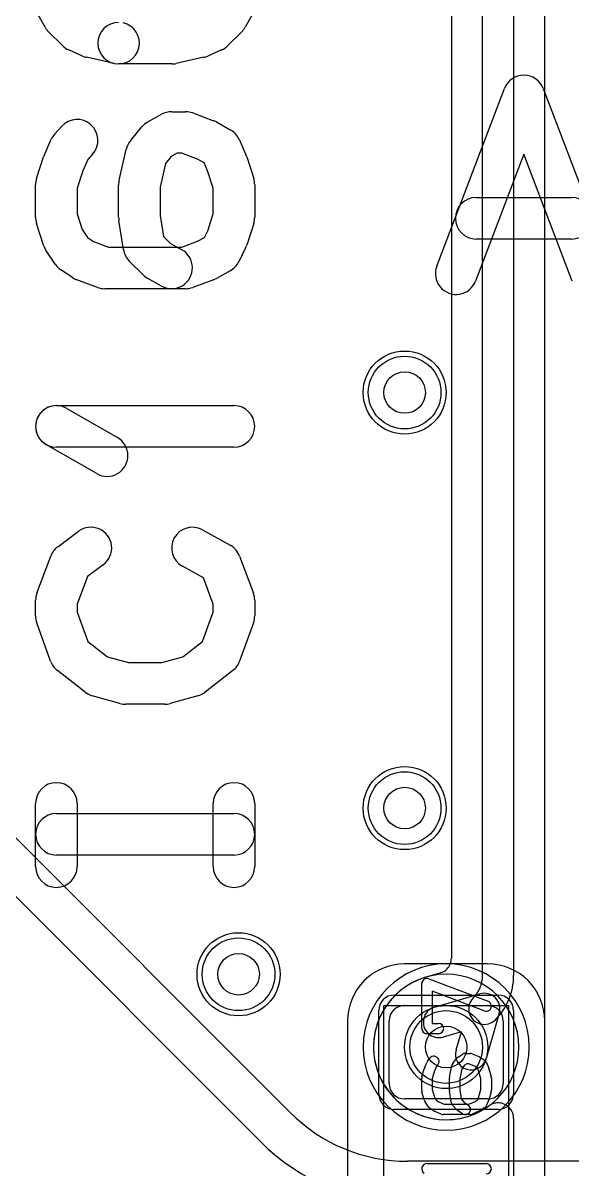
# Model space of a CAD drawing. Extents: x 0 to 20.5, y -0.5 to 20.
# Drawn here: x 12.06 to 14.71, y 7.26 to 12.78 of the extents above; entities that cross this region are included whole.
import ezdxf

# ---------------------------------------------------------------- set-up
doc = ezdxf.new("R2010")
doc.units = 0
for name, color, linetype in [('Hole', 1, 'CONTINUOUS'), ('L1', 3, 'CONTINUOUS'), ('L2', 3, 'CONTINUOUS'), ('L3', 3, 'CONTINUOUS'), ('L4', 3, 'CONTINUOUS'), ('MetalMask-A', 176, 'CONTINUOUS'), ('PartsArea-A', 111, 'CONTINUOUS'), ('PartsSilk-A', 221, 'CONTINUOUS'), ('PartsSilk-B', 221, 'CONTINUOUS'), ('Resist-A', 2, 'CONTINUOUS'), ('Resist-B', 2, 'CONTINUOUS'), ('Silk-A', 140, 'CONTINUOUS'), ('Silk-B', 140, 'CONTINUOUS')]:
    doc.layers.add(name, color=color, linetype=linetype)

msp = doc.modelspace()

# ---------------------------------------------------------------- linework, layer by layer
at = {"layer": 'Hole'}
for centre in [(13.9, 11), (13.9, 9), (13.1, 8.2), (14.1, 7.85)]:
    msp.add_circle(centre, 0.1, dxfattribs=at)
at = {"layer": 'L1'}
for p, q in [((14.3, 8.25004), (13.9, 8.25004)), ((13.9, 8.05), (14.3, 8.05)), ((13.62496, 7.975), (13.62496, 6.40004)), ((13.825, 7.675), (13.825, 7.975)), ((14.375, 7.975), (14.375, 7.675)), ((14.57504, 6.825), (14.57504, 7.975)), ((14.3, 7.6), (13.9, 7.6))]:
    msp.add_line(p, q, dxfattribs=at)
for centre in [(13.9, 11), (13.9, 9), (13.1, 8.2), (14.1, 7.85)]:
    msp.add_circle(centre, 0.2, dxfattribs=at)
for centre, radius, start, end in [((13.9, 7.975), 0.27504, 90, 180), ((14.3, 7.975), 0.27504, 0, 90), ((13.9, 7.975), 0.075, 90, 180), ((14.3, 7.975), 0.075, 0, 90), ((13.9, 7.675), 0.075, 180, -90), ((14.3, 7.675), 0.075, -90, 0)]:
    msp.add_arc(centre, radius, start, end, dxfattribs=at)
at = {"layer": 'L2'}
for p, q in [((14.275, 8.19356), (14.275, 13.65644)), ((14.425, 13.65644), (14.425, 8.19356)), ((14.575, 3.11421), (14.575, 13.65644)), ((14.12496, 13.57184), (14.12496, 8.27815)), ((14.06941, 8.20569), (14.00245, 8.18617)), ((14.07203, 8.20648), (14.07159, 8.20634)), ((14.044, 8.042), (14.26283, 8.10583)), ((14.35583, 8.01283), (14.292, 7.794)), ((14.17353, 7.92353), (14.086, 7.898)), ((14.148, 7.836), (14.17353, 7.92353)), ((14.42496, 7.50623), (14.42496, 5.15071))]:
    msp.add_line(p, q, dxfattribs=at)
for centre in [(13.9, 11), (13.9, 9), (13.1, 8.2), (14.1, 7.85)]:
    msp.add_circle(centre, 0.2, dxfattribs=at)
for centre, radius, start, end in [((14.04996, 8.27815), 0.075, -45, 0), ((14.04998, 8.27813), 0.07497, -72.89446, -45), ((14.09999, 7.85), 0.35004, 106.74988, -53.97768), ((14.06387, 7.96966), 0.22505, 106.11081, 106.72387), ((13.981, 8.25801), 0.07497, -74.19527, -73.37542), ((14.04921, 8.2779), 0.07498, -74.37159, -72.63321), ((14.12413, 8.19356), 0.15087, -45, 0), ((14.12413, 8.19356), 0.30087, -45.00135, 0), ((14.28384, 8.03384), 0.075, 134.9946, -45.00179), ((14.28383, 8.03383), 0.075, -16.2602, 106.2602), ((14.065, 7.97), 0.075, 106.2602, -73.73869), ((14.22, 7.815), 0.075, 163.73979, -16.26131), ((14.34994, 7.50626), 0.07497, 104.03439, 126.02456), ((14.34995, 7.50622), 0.07501, 14.03439, 104.03439), ((14.34999, 7.50623), 0.07497, 0, 14.03439)]:
    msp.add_arc(centre, radius, start, end, dxfattribs=at)
at = {"layer": 'L3'}
for centre in [(13.9, 11), (13.9, 9), (13.1, 8.2)]:
    msp.add_circle(centre, 0.2, dxfattribs=at)
for start, end in [(90, -90), (-90, 90)]:
    msp.add_arc((14.1, 7.85), 0.40004, start, end, dxfattribs=at)
at = {"layer": 'L4'}
for p, q in [((13.34856, 7.53434), (7.2879, 13.595)), ((7.14645, 13.45355), (13.20711, 7.39289)), ((15.8, 7.30004), (13.91421, 7.30004))]:
    msp.add_line(p, q, dxfattribs=at)
for centre in [(13.9, 11), (13.9, 9), (13.1, 8.2), (14.1, 7.85)]:
    msp.add_circle(centre, 0.2, dxfattribs=at)
for centre, radius, start, end in [((14.1, 7.85), 0.35004, 90, -90), ((14.1, 7.85), 0.35004, -90, 90), ((13.91421, 8.1), 0.79996, -134.99949, -90), ((13.91422, 8.1), 1, -135, -90.00057)]:
    msp.add_arc(centre, radius, start, end, dxfattribs=at)
at = {"layer": 'MetalMask-A'}
for p, q in [((13.9, 8.05), (14.3, 8.05)), ((13.825, 7.675), (13.825, 7.975)), ((14.375, 7.975), (14.375, 7.675)), ((14.3, 7.6), (13.9, 7.6))]:
    msp.add_line(p, q, dxfattribs=at)
for centre, start, end in [((13.9, 7.975), 90, 180), ((14.3, 7.975), 0, 90), ((13.9, 7.675), 180, -90), ((14.3, 7.675), -90, 0)]:
    msp.add_arc(centre, 0.075, start, end, dxfattribs=at)
at = {"layer": 'PartsArea-A'}
for p, q in [((13.8, 6.75), (13.8, 8.05)), ((13.8, 8.05), (14.4, 8.05)), ((14.4, 8.05), (14.4, 6.75))]:
    msp.add_line(p, q, dxfattribs=at)
at = {"layer": 'PartsSilk-A'}
for p, q in [((14.01629, 8.17893), (14.30147, 8.07059)), ((13.98241, 7.93889), (13.98241, 8.15556)), ((14.28371, 8.02385), (14.03241, 8.11932)), ((14.03241, 8.11932), (14.03241, 7.96389)), ((14.03241, 7.96389), (14.06296, 7.96389)), ((14.06296, 7.91389), (14.00741, 7.91389)), ((14.01011, 7.78229), (14.02122, 7.79618)), ((14.13176, 7.77044), (14.15028, 7.79544)), ((14.15713, 7.80176), (14.17935, 7.81564)), ((14.19259, 7.81944), (14.21481, 7.81944)), ((14.22442, 7.81752), (14.25776, 7.80364)), ((14.2614, 7.80176), (14.28362, 7.78787)), ((13.98337, 7.70687), (13.99448, 7.74576)), ((13.99531, 7.74817), (14.00642, 7.77595)), ((14.04221, 7.73079), (14.03241, 7.6965)), ((14.05147, 7.75395), (14.04221, 7.73079)), ((14.06026, 7.76494), (14.05147, 7.75395)), ((14.11623, 7.7049), (14.12734, 7.76046)), ((14.17527, 7.74517), (14.16574, 7.69752)), ((14.18764, 7.76187), (14.17527, 7.74517)), ((14.19976, 7.76944), (14.18764, 7.76187)), ((14.20981, 7.76944), (14.19976, 7.76944)), ((14.23664, 7.75827), (14.20981, 7.76944)), ((14.25019, 7.7498), (14.23664, 7.75827)), ((14.25779, 7.73079), (14.25019, 7.7498)), ((14.26759, 7.6965), (14.25779, 7.73079)), ((14.29358, 7.77595), (14.30469, 7.74817)), ((14.30552, 7.74576), (14.31663, 7.70687)), ((13.98241, 7.64167), (13.98241, 7.7)), ((14.03241, 7.6965), (14.03241, 7.64517)), ((14.11574, 7.64167), (14.11574, 7.7)), ((14.16574, 7.69752), (14.16574, 7.64342)), ((14.26759, 7.64517), (14.26759, 7.6965)), ((14.31759, 7.7), (14.31759, 7.64167)), ((13.99448, 7.59591), (13.98337, 7.6348)), ((14.03241, 7.64517), (14.04167, 7.61275)), ((14.12339, 7.58541), (14.11598, 7.63819)), ((14.16574, 7.64342), (14.17186, 7.59985)), ((14.25792, 7.61133), (14.26759, 7.64517)), ((14.31663, 7.6348), (14.30552, 7.59591)), ((14.01182, 7.56504), (13.99701, 7.59004)), ((14.03685, 7.54389), (14.01833, 7.55778)), ((14.04167, 7.61275), (14.05231, 7.5948)), ((14.05231, 7.5948), (14.06435, 7.58577)), ((14.06435, 7.58577), (14.09019, 7.575)), ((14.09019, 7.575), (14.20981, 7.575)), ((14.15168, 7.54728), (14.12946, 7.57228)), ((14.17186, 7.59985), (14.18667, 7.58318)), ((14.18667, 7.58318), (14.20584, 7.5712)), ((14.20981, 7.575), (14.23664, 7.58618)), ((14.23664, 7.58618), (14.25063, 7.59492)), ((14.25063, 7.59492), (14.25792, 7.61133)), ((14.30433, 7.59263), (14.29322, 7.56763)), ((14.07558, 7.52692), (14.04224, 7.54081)), ((14.21481, 7.525), (14.08519, 7.525)), ((14.17934, 7.5288), (14.15712, 7.54269)), ((14.25776, 7.54081), (14.22442, 7.52692)), ((14.28362, 7.55658), (14.2614, 7.54269)), ((14.00741, 7.28889), (14.29259, 7.28889))]:
    msp.add_line(p, q, dxfattribs=at)
for centre, start, end in [((14.00741, 8.15556), 69.19449, 180), ((14.29259, 8.04722), -110.80551, 69.19819), ((14.06296, 7.93889), -90, 90), ((14.00741, 7.93889), 180, -90), ((14.02963, 7.76667), 141.33303, 158.2071), ((14.04074, 7.78056), -38.66697, 141.34522), ((14.17037, 7.78056), 121.98594, 143.47387), ((14.19259, 7.79444), 90, 121.98594), ((14.21481, 7.79444), 67.39424, 90), ((14.24815, 7.78056), 57.99462, 67.39424), ((14.27037, 7.76667), 21.7929, 57.99462), ((14.01852, 7.73889), 158.2071, 164.05146), ((14.15185, 7.75556), 143.47387, 168.69456), ((14.28148, 7.73889), 15.94854, 21.7929), ((14.00741, 7.7), 164.05146, 180), ((14.14074, 7.7), 168.69456, 180), ((14.29259, 7.7), 0, 15.94854), ((14.00741, 7.64167), 180, -164.05146), ((14.14074, 7.64167), 180, -171.99953), ((14.29259, 7.64167), -15.94854, 0), ((14.01852, 7.60278), -164.05146, -149.36248), ((14.03333, 7.57778), -149.36248, -126.8699), ((14.14815, 7.58889), -171.99953, -138.37217), ((14.19259, 7.55), -122.00538, 57.98998), ((14.27037, 7.57778), -57.99462, -23.95086), ((14.28148, 7.60278), -23.95086, -15.94854), ((14.05185, 7.56389), -126.8699, -112.60576), ((14.08519, 7.55), -112.60576, -90), ((14.17037, 7.56389), -138.37217, -122.00538), ((14.21481, 7.55), -90, -67.39424), ((14.24815, 7.56389), -67.39424, -57.99462), ((14.00741, 7.26389), 90, -122.93381), ((14.29259, 7.26389), -90, 90)]:
    msp.add_arc(centre, 0.025, start, end, dxfattribs=at)
at = {"layer": 'PartsSilk-B'}
for p, q in [((14.0547, 11.60782), (14.38062, 12.46338)), ((14.56752, 12.46338), (14.89345, 11.60782)), ((14.47407, 12.14688), (14.2416, 11.53662)), ((14.70655, 11.53662), (14.47407, 12.14688)), ((14.24444, 11.93889), (14.7037, 11.93889)), ((14.7037, 11.73889), (14.24444, 11.73889))]:
    msp.add_line(p, q, dxfattribs=at)
for centre, start, end in [((14.47407, 12.42778), 20.85446, 159.14554), ((14.24444, 11.83889), 90, -90), ((14.7037, 11.83889), -90, 90), ((14.14815, 11.57222), 159.14554, -20.85401)]:
    msp.add_arc(centre, 0.1, start, end, dxfattribs=at)
at = {"layer": 'Resist-A'}
for p, q in [((13.85, 8.1), (14.35, 8.1)), ((13.775, 7.625), (13.775, 8.025)), ((14.425, 8.025), (14.425, 7.625)), ((14.35, 7.55), (13.85, 7.55))]:
    msp.add_line(p, q, dxfattribs=at)
for centre in [(13.9, 11), (13.9, 9), (13.1, 8.2), (14.1, 7.85)]:
    msp.add_circle(centre, 0.175, dxfattribs=at)
for centre, start, end in [((13.85, 8.025), 90, 180), ((14.35, 8.025), 0, 90), ((13.85, 7.625), 180, -90), ((14.35, 7.625), -90, 0)]:
    msp.add_arc(centre, 0.075, start, end, dxfattribs=at)
at = {"layer": 'Resist-B'}
for centre in [(13.9, 11), (13.9, 9), (13.1, 8.2), (14.1, 7.85)]:
    msp.add_circle(centre, 0.175, dxfattribs=at)
at = {"layer": 'Silk-A'}
for p, q in [((12.16841, 12.75838), (12.13507, 12.81764)), ((13.16493, 12.81764), (13.13159, 12.75838)), ((12.2515, 12.67003), (12.18484, 12.7367)), ((13.11516, 12.7367), (13.0485, 12.67003)), ((12.34828, 12.61973), (12.28161, 12.64936)), ((13.01839, 12.64936), (12.95172, 12.61973)), ((12.50053, 12.58386), (12.3672, 12.61349)), ((12.77778, 12.58148), (12.52222, 12.58148)), ((12.9328, 12.61349), (12.79947, 12.58386)), ((12.66254, 12.30223), (12.72921, 12.33927)), ((12.77778, 12.35185), (12.84444, 12.35185)), ((12.87917, 12.34562), (12.97917, 12.30858)), ((12.993, 12.30223), (13.05967, 12.2652)), ((12.21456, 12.24468), (12.24789, 12.28171)), ((12.57874, 12.21217), (12.63429, 12.27883)), ((12.16437, 12.14473), (12.1977, 12.21881)), ((13.1023, 12.21881), (13.13563, 12.14473)), ((12.39655, 12.14791), (12.37367, 12.1225)), ((12.52466, 12.02196), (12.558, 12.17011)), ((12.80369, 12.15185), (12.77599, 12.13646)), ((12.82652, 12.15185), (12.80369, 12.15185)), ((12.90255, 12.12369), (12.82652, 12.15185)), ((12.12702, 12.03061), (12.16036, 12.13431)), ((12.37367, 12.1225), (12.34905, 12.06777)), ((12.74782, 12.10266), (12.72222, 11.98889)), ((12.77599, 12.13646), (12.74782, 12.10266)), ((12.93354, 12.10648), (12.90255, 12.12369)), ((12.95095, 12.06777), (12.93354, 12.10648)), ((13.13964, 12.13431), (13.17298, 12.03061)), ((12.34905, 12.06777), (12.32222, 11.98432)), ((12.97778, 11.98432), (12.95095, 12.06777)), ((12.12222, 11.84444), (12.12222, 12)), ((12.32222, 11.98432), (12.32222, 11.86012)), ((12.52222, 11.84444), (12.52222, 12)), ((12.72222, 11.98889), (12.72222, 11.85229)), ((12.97778, 11.86012), (12.97778, 11.98432)), ((13.17778, 12), (13.17778, 11.84444)), ((12.16036, 11.71013), (12.12702, 11.81383)), ((12.32222, 11.86012), (12.3465, 11.78461)), ((12.54566, 11.68811), (12.52344, 11.82885)), ((12.72222, 11.85229), (12.73814, 11.75142)), ((12.95158, 11.77862), (12.97778, 11.86012)), ((13.17298, 11.81383), (13.13964, 11.71013)), ((12.3465, 11.78461), (12.37211, 11.74618)), ((12.73814, 11.75142), (12.77191, 11.71766)), ((12.9355, 11.74647), (12.95158, 11.77862)), ((12.37211, 11.74618), (12.40128, 11.72675)), ((12.40128, 11.72675), (12.47348, 11.7)), ((12.47348, 11.7), (12.82652, 11.7)), ((12.77191, 11.71766), (12.82635, 11.68742)), ((12.82652, 11.7), (12.90255, 11.72816)), ((12.90255, 11.72816), (12.9355, 11.74647)), ((13.13389, 11.69602), (13.10056, 11.62935)), ((12.21679, 11.61861), (12.17235, 11.68528)), ((12.3001, 11.55383), (12.24454, 11.59086)), ((12.6404, 11.56632), (12.57373, 11.63298)), ((13.05967, 11.58665), (12.993, 11.54962)), ((12.42083, 11.50623), (12.32083, 11.54327)), ((12.72921, 11.51258), (12.66254, 11.54962)), ((12.97917, 11.54327), (12.87917, 11.50623)), ((12.84444, 11.5), (12.45556, 11.5)), ((12.22222, 10.93704), (13.07778, 10.93704)), ((12.27212, 10.9237), (12.51657, 10.78296)), ((12.41677, 10.60964), (12.17232, 10.75038)), ((13.07778, 10.73704), (12.22222, 10.73704)), ((12.22937, 10.25814), (12.32937, 10.33221)), ((12.92634, 10.33927), (13.05967, 10.2652)), ((12.12859, 10.03511), (12.19526, 10.21289)), ((13.10474, 10.21289), (13.17141, 10.03511)), ((12.44841, 10.17149), (12.37215, 10.11501)), ((12.93039, 10.10823), (12.82922, 10.16443)), ((12.37215, 10.11501), (12.32222, 9.98187)), ((12.97778, 9.98187), (12.93039, 10.10823)), ((12.12222, 9.92593), (12.12222, 10)), ((13.17778, 10), (13.17778, 9.92593)), ((12.32222, 9.98187), (12.32222, 9.94338)), ((12.32222, 9.94338), (12.37316, 9.80188)), ((12.92684, 9.80188), (12.97778, 9.94338)), ((12.97778, 9.94338), (12.97778, 9.98187)), ((12.1948, 9.70687), (12.12813, 9.89206)), ((13.17187, 9.89206), (13.1052, 9.70687)), ((12.37316, 9.80188), (12.46802, 9.7281)), ((12.83198, 9.7281), (12.92684, 9.80188)), ((12.46802, 9.7281), (12.56919, 9.7)), ((12.73081, 9.7), (12.83198, 9.7281)), ((12.36083, 9.5581), (12.2275, 9.6618)), ((12.56919, 9.7), (12.73081, 9.7)), ((13.0725, 9.6618), (12.93917, 9.5581)), ((12.52879, 9.50365), (12.39545, 9.54069)), ((12.74444, 9.5), (12.55556, 9.5)), ((12.90455, 9.54069), (12.77121, 9.50365)), ((12.12222, 8.71852), (12.12222, 9.02222)), ((12.32222, 9.02222), (12.32222, 8.71852)), ((12.97778, 8.71852), (12.97778, 9.02222)), ((13.17778, 9.02222), (13.17778, 8.71852)), ((12.22222, 8.97407), (13.07778, 8.97407)), ((13.07778, 8.77407), (12.22222, 8.77407))]:
    msp.add_line(p, q, dxfattribs=at)
for centre, start, end in [((12.25556, 12.80741), -150.63819, -135.00405), ((12.52222, 12.68148), 90, -90), ((12.52222, 12.68148), -102.52694, 77.47074), ((13.04444, 12.80741), -44.99595, -29.36181), ((12.32222, 12.74074), -135.00405, -113.96074), ((12.97778, 12.74074), -66.03926, -44.99595), ((12.38889, 12.71111), -113.96074, -102.52694), ((12.77778, 12.68148), -90, -77.47306), ((12.91111, 12.71111), -77.47306, -66.03926), ((12.32222, 12.21481), -41.98849, 138.01022), ((12.71111, 12.21481), 119.05627, 140.19296), ((12.77778, 12.25185), 90, 119.05627), ((12.84444, 12.25185), 69.67666, 90), ((12.94444, 12.21481), 60.94873, 69.67666), ((13.01111, 12.17778), 24.22487, 60.94873), ((12.28889, 12.17778), 138.01151, 155.77513), ((12.65556, 12.14815), 140.19296, 167.31459), ((12.25556, 12.1037), 155.77513, 162.17566), ((13.04444, 12.1037), 17.82434, 24.22487), ((12.22222, 12), 162.17566, 180), ((13.07778, 12), 0, 17.82434), ((12.62222, 12), 167.31459, 180), ((12.22222, 11.84444), 180, -162.17566), ((12.62222, 11.84444), 180, -171.03125), ((13.07778, 11.84444), -17.82434, 0), ((12.25556, 11.74074), -162.17566, -146.31629), ((13.04444, 11.74074), -26.56249, -17.82434), ((12.64444, 11.7037), -171.03125, -134.99595), ((12.77778, 11.6), -119.05627, 60.94467), ((12.3, 11.67407), -146.31629, -123.68371), ((13.01111, 11.67407), -60.94873, -26.56249), ((12.35556, 11.63704), -123.68371, -110.32334), ((12.71111, 11.63704), -134.99595, -119.05627), ((12.94444, 11.63704), -69.67666, -60.94873), ((12.45556, 11.6), -110.32334, -90), ((12.84444, 11.6), -90, -69.67666), ((12.22222, 10.83704), 60.06608, -119.93082), ((12.22222, 10.83704), 90, -90), ((13.07778, 10.83704), -90, 90), ((12.46667, 10.6963), -119.93392, 60.06918), ((12.38889, 10.25185), -53.47387, 126.52735), ((12.87778, 10.25185), 60.94873, -119.05387), ((13.01111, 10.17778), 20.55538, 60.94873), ((12.28889, 10.17778), 126.52613, 159.44463), ((12.22222, 10), 159.44463, 180), ((13.07778, 10), 0, 20.55538), ((12.22222, 9.92593), 180, -160.20242), ((13.07778, 9.92593), -19.79758, 0), ((12.28889, 9.74074), -160.20242, -127.87147), ((13.01111, 9.74074), -52.12853, -19.79758), ((12.42222, 9.63704), -127.87147, -105.52748), ((12.87778, 9.63704), -74.47252, -52.12853), ((12.55556, 9.6), -105.52748, -90), ((12.74444, 9.6), -90, -74.47252), ((12.22222, 9.02222), 0, 180), ((13.07778, 9.02222), 0, 180), ((12.22222, 8.87407), 90, -90), ((13.07778, 8.87407), -90, 90), ((12.22222, 8.71852), 180, 0), ((13.07778, 8.71852), 180, 0)]:
    msp.add_arc(centre, 0.1, start, end, dxfattribs=at)
at = {"layer": 'Silk-B'}
for p, q in [((14.0547, 11.60782), (14.38062, 12.46338)), ((14.56752, 12.46338), (14.89345, 11.60782)), ((14.47407, 12.14688), (14.2416, 11.53662)), ((14.70655, 11.53662), (14.47407, 12.14688)), ((14.24444, 11.93889), (14.7037, 11.93889)), ((14.7037, 11.73889), (14.24444, 11.73889))]:
    msp.add_line(p, q, dxfattribs=at)
for centre, start, end in [((14.47407, 12.42778), 20.85446, 159.14554), ((14.24444, 11.83889), 90, -90), ((14.7037, 11.83889), -90, 90), ((14.14815, 11.57222), 159.14554, -20.85401)]:
    msp.add_arc(centre, 0.1, start, end, dxfattribs=at)

doc.saveas('drawing.dxf')
